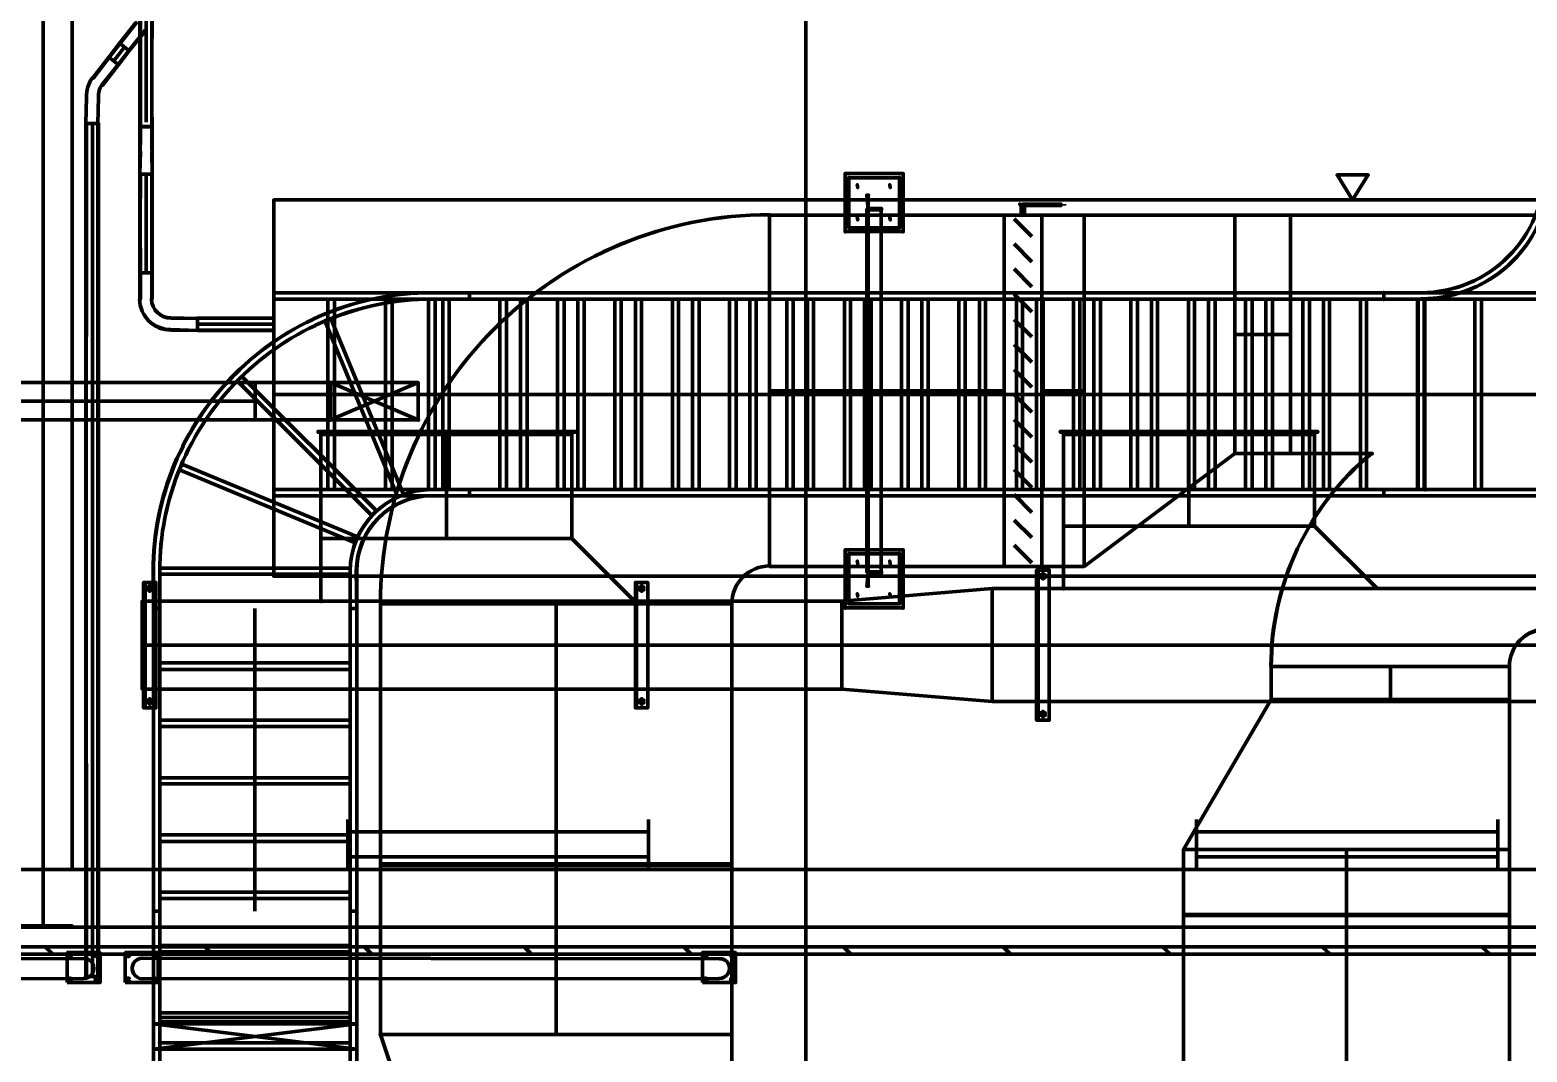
# Model space of a CAD drawing. Extents: x 0 to 1153, y 0 to 816.
# Drawn here: x 232.58 to 271.18, y 574.26 to 600.62 of the extents above; entities that cross this region are included whole.
import ezdxf

# ---------------------------------------------------------------- set-up
doc = ezdxf.new("R2010")
doc.units = 0
doc.header["$MEASUREMENT"] = 0
for name, color, linetype in [('Arch', 7, 'Continuous'), ('Electrical', 7, 'Continuous'), ('Hatch', 7, 'Continuous'), ('HVAC', 7, 'Continuous')]:
    doc.layers.add(name, color=color, linetype=linetype)

msp = doc.modelspace()

# ---------------------------------------------------------------- linework, layer by layer
at = {"layer": 'Arch', "color": 11, "linetype": 'Continuous', "lineweight": 211}
for p, q in [((252.582, 361.77), (252.582, 717.391)), ((257.958, 595.746), (258.413, 595.291)), ((257.958, 595.101), (258.413, 594.635)), ((257.958, 594.455), (258.413, 593.99)), ((257.958, 593.799), (258.413, 593.344)), ((257.958, 593.153), (258.413, 592.698)), ((257.958, 592.508), (258.413, 592.053)), ((257.958, 591.862), (258.413, 591.407)), ((257.958, 591.217), (258.413, 590.762)), ((257.958, 590.571), (258.413, 590.116)), ((257.958, 589.926), (258.413, 589.47)), ((257.958, 589.28), (258.413, 588.814)), ((257.958, 588.634), (258.413, 588.169)), ((257.958, 587.978), (258.413, 587.523)), ((257.958, 587.333), (258.413, 586.878)), ((233.172, 576.781), (232.971, 576.972)), ((237.289, 576.781), (237.088, 576.972)), ((241.395, 576.781), (241.205, 576.972)), ((245.512, 576.781), (245.322, 576.972)), ((249.629, 576.781), (249.439, 576.972)), ((253.746, 576.781), (253.556, 576.972)), ((257.863, 576.781), (257.672, 576.972)), ((261.98, 576.781), (261.779, 576.972)), ((266.097, 576.781), (265.896, 576.972)), ((270.214, 576.781), (270.013, 576.972))]:
    msp.add_line(p, q, dxfattribs=at)
for points in [[(113.961, 576.972), (487.701, 576.972), (487.701, 638.81), (487.892, 638.81), (683.154, 638.81), (683.154, 638.609), (683.154, 383.254), (870.49, 383.254), (870.49, 383.053), (683.154, 383.053), (682.964, 383.064), (487.892, 383.064), (487.701, 383.064), (487.701, 454.3), (113.961, 454.3)], [(232.177, 578.961), (461.116, 578.961), (462.608, 578.961), (494.834, 578.961), (462.608, 578.961), (462.608, 632.09), (462.608, 633.571), (231.436, 633.571), (462.608, 633.571), (462.608, 632.09), (462.608, 578.961), (462.608, 633.095), (462.608, 578.961), (461.116, 578.961), (461.116, 632.09), (232.918, 632.09), (461.116, 632.09), (461.116, 578.961), (461.116, 631.603), (461.116, 578.961), (233.669, 578.961), (233.669, 579.744), (233.669, 578.961), (232.177, 578.961)], [(232.918, 579.744), (232.918, 632.09), (232.918, 579.744)], [(232.918, 577.511), (232.918, 579.744), (232.918, 577.511)], [(232.177, 577.48), (233.669, 577.48), (233.669, 577.511), (193.601, 577.511), (232.918, 577.511), (233.669, 577.511), (233.669, 577.48), (494.834, 577.48)], [(494.834, 577.48), (232.177, 577.48)], [(113.961, 576.781), (487.701, 576.781), (487.701, 454.501), (113.961, 454.501)], [(235.251, 576.284), (235.228, 576.335), (235.216, 576.389), (235.216, 576.443), (235.228, 576.497), (235.238, 576.523)]]:
    msp.add_lwpolyline(points, dxfattribs=at)
for points in [[(233.669, 631.603), (461.116, 631.603), (233.669, 631.603), (233.669, 579.744)], [(233.542, 576.051), (233.542, 576.823), (234.389, 576.823), (234.389, 576.051)], [(235.035, 576.051), (235.035, 576.823), (235.881, 576.823), (235.881, 576.051)], [(249.915, 576.051), (249.915, 576.823), (250.772, 576.823), (250.772, 576.051)]]:
    msp.add_lwpolyline(points, close=True, dxfattribs=at)
for points in [[(234.194, 576.284, 0.27372), (234.194, 576.548, 0.27356), (233.976, 576.665), (219.099, 576.676, 0.273493), (218.868, 576.548, 0.273603), (218.868, 576.284, 0.273596), (219.086, 576.146), (233.963, 576.156, 0.273663)], [(250.578, 576.284, 0.27372), (250.578, 576.549, 0.27353), (250.359, 576.665), (235.482, 576.675, 0.273522), (235.251, 576.548), (235.228, 576.497), (235.216, 576.443), (235.216, 576.389), (235.228, 576.335), (235.25, 576.284, 0.273624), (235.469, 576.146), (250.346, 576.157, 0.273633)]]:
    msp.add_lwpolyline(points, format="xyb", close=True, dxfattribs=at)
for centre in [(233.611, 576.755), (234.299, 576.755), (235.114, 576.755), (235.802, 576.755), (249.994, 576.755), (250.682, 576.755), (233.611, 576.13), (234.299, 576.13), (235.114, 576.13), (235.802, 576.13), (249.994, 576.13), (250.682, 576.13)]:
    msp.add_circle(centre, 0.037, dxfattribs=at)
at = {"layer": 'Electrical', "color": 5, "linetype": 'Continuous', "lineweight": 211}
for p, q in [((267.483, 591.217), (243.914, 591.217)), ((238.379, 585.692), (238.379, 577.892))]:
    msp.add_line(p, q, dxfattribs=at)
for points in [[(266.679, 596.233), (266.277, 596.879), (267.081, 596.879)], [(294.492, 596.233), (238.866, 596.233), (238.866, 586.528), (294.492, 586.528)], [(240.263, 588.761), (240.263, 593.672), (240.432, 593.672), (240.263, 593.672), (240.263, 588.761), (240.432, 588.761)], [(241.744, 588.761), (241.744, 593.672), (241.914, 593.672), (241.744, 593.672), (241.744, 588.761), (241.914, 588.761)], [(243.025, 588.761), (243.025, 593.672), (242.856, 593.672), (242.856, 588.761), (242.856, 593.672), (243.025, 593.672), (243.025, 588.761), (242.856, 588.761)], [(243.914, 593.841), (242.94, 593.841), (243.914, 593.841), (243.914, 593.672)], [(243.226, 588.761), (243.226, 593.672), (243.385, 593.672), (243.226, 593.672), (243.226, 588.761), (243.385, 588.761)], [(267.483, 593.672), (243.914, 593.672), (243.914, 593.841), (243.914, 593.672), (267.483, 593.672), (267.483, 593.841), (267.483, 593.841), (267.483, 593.672)], [(244.697, 588.761), (244.697, 593.672), (244.867, 593.672), (244.697, 593.672), (244.697, 588.761), (244.867, 588.761)], [(245.396, 593.672), (245.396, 588.761), (245.226, 588.761), (245.396, 588.761), (245.396, 593.672), (245.226, 593.672)], [(246.179, 588.761), (246.179, 593.672), (246.348, 593.672), (246.179, 593.672), (246.179, 588.761), (246.348, 588.761)], [(246.867, 593.672), (246.867, 588.761), (246.708, 588.761), (246.867, 588.761), (246.867, 593.672), (246.708, 593.672)], [(247.661, 588.761), (247.661, 593.672), (247.819, 593.672), (247.661, 593.672), (247.661, 588.761), (247.819, 588.761)], [(248.349, 593.672), (248.349, 588.761), (248.19, 588.761), (248.349, 588.761), (248.349, 593.672), (248.19, 593.672)], [(249.142, 588.761), (249.142, 593.672), (249.301, 593.672), (249.142, 593.672), (249.142, 588.761), (249.301, 588.761)], [(249.83, 593.672), (249.83, 588.761), (249.661, 588.761), (249.83, 588.761), (249.83, 593.672), (249.661, 593.672)], [(250.613, 588.761), (250.613, 593.672), (250.783, 593.672), (250.613, 593.672), (250.613, 588.761), (250.783, 588.761)], [(251.301, 593.672), (251.301, 588.761), (251.142, 588.761), (251.301, 588.761), (251.301, 593.672), (251.142, 593.672)], [(252.095, 588.761), (252.095, 593.672), (252.254, 593.672), (252.095, 593.672), (252.095, 588.761), (252.254, 588.761)], [(252.783, 593.672), (252.783, 588.761), (252.624, 588.761), (252.783, 588.761), (252.783, 593.672), (252.624, 593.672)], [(253.577, 588.761), (253.577, 593.672), (253.735, 593.672), (253.577, 593.672), (253.577, 588.761), (253.735, 588.761)], [(254.265, 593.672), (254.265, 588.761), (254.095, 588.761), (254.265, 588.761), (254.265, 593.672), (254.095, 593.672)], [(255.048, 588.761), (255.048, 593.672), (255.217, 593.672), (255.048, 593.672), (255.048, 588.761), (255.217, 588.761)], [(255.736, 593.672), (255.736, 588.761), (255.577, 588.761), (255.736, 588.761), (255.736, 593.672), (255.577, 593.672)], [(256.529, 588.761), (256.529, 593.672), (256.688, 593.672), (256.529, 593.672), (256.529, 588.761), (256.688, 588.761)], [(257.217, 593.672), (257.217, 588.761), (257.059, 588.761), (257.217, 588.761), (257.217, 593.672), (257.059, 593.672)], [(258.011, 588.761), (258.011, 593.672), (258.17, 593.672), (258.011, 593.672), (258.011, 588.761), (258.17, 588.761)], [(258.699, 593.672), (258.699, 588.761), (258.53, 588.761), (258.699, 588.761), (258.699, 593.672), (258.53, 593.672)], [(259.482, 588.761), (259.482, 593.672), (259.651, 593.672), (259.482, 593.672), (259.482, 588.761), (259.651, 588.761)], [(260.181, 593.672), (260.181, 588.761), (260.011, 588.761), (260.181, 588.761), (260.181, 593.672), (260.011, 593.672)], [(260.964, 588.761), (260.964, 593.672), (261.133, 593.672), (260.964, 593.672), (260.964, 588.761), (261.133, 588.761)], [(261.652, 593.672), (261.652, 588.761), (261.493, 588.761), (261.652, 588.761), (261.652, 593.672), (261.493, 593.672)], [(262.445, 588.761), (262.445, 593.672), (262.604, 593.672), (262.445, 593.672), (262.445, 588.761), (262.604, 588.761)], [(263.133, 593.672), (263.133, 588.761), (262.964, 588.761), (263.133, 588.761), (263.133, 593.672), (262.964, 593.672)], [(263.917, 588.761), (263.917, 593.672), (264.086, 593.672), (263.917, 593.672), (263.917, 588.761), (264.086, 588.761)], [(264.615, 593.672), (264.615, 588.761), (264.446, 588.761), (264.615, 588.761), (264.615, 593.672), (264.446, 593.672)], [(265.398, 588.761), (265.398, 593.672), (265.568, 593.672), (265.398, 593.672), (265.398, 588.761), (265.568, 588.761)], [(266.086, 593.672), (266.086, 588.761), (265.927, 588.761), (266.086, 588.761), (266.086, 593.672), (265.927, 593.672)], [(266.88, 588.761), (266.88, 593.672), (267.039, 593.672), (266.88, 593.672), (266.88, 588.761), (267.039, 588.761)], [(269.833, 588.761), (269.833, 593.672), (270.002, 593.672), (269.833, 593.672), (269.833, 588.761), (270.002, 588.761)], [(242.21, 588.634), (240.337, 593.175), (240.178, 593.111), (242.062, 588.571), (240.178, 593.111), (240.337, 593.175), (242.21, 588.634), (242.062, 588.571)], [(241.512, 588.211), (238.04, 591.682), (237.924, 591.566), (241.395, 588.095), (237.924, 591.566), (238.04, 591.682), (241.512, 588.211), (241.395, 588.095)], [(241.025, 587.544), (236.495, 589.418), (236.432, 589.269), (240.961, 587.386), (236.432, 589.269), (236.495, 589.418), (241.025, 587.544), (240.961, 587.386)], [(243.914, 588.761), (242.94, 588.761), (243.914, 588.761), (243.914, 588.603)], [(267.483, 588.603), (243.914, 588.603), (243.914, 588.761), (243.914, 588.603), (267.483, 588.603), (267.483, 588.761), (267.483, 588.761), (267.483, 588.603)], [(280.998, 588.603), (267.483, 588.603), (267.483, 588.761), (280.998, 588.761), (280.998, 588.603), (280.998, 588.761), (267.483, 588.761), (267.483, 588.603)], [(240.834, 586.74), (235.924, 586.74), (235.924, 586.581), (240.834, 586.581), (235.924, 586.581), (235.924, 586.74), (240.834, 586.74), (240.834, 586.581)], [(235.924, 585.692), (235.765, 585.692), (235.765, 577.892), (235.765, 585.692), (235.924, 585.692), (235.924, 577.892), (235.765, 577.892), (235.924, 577.892), (235.924, 585.692), (235.765, 585.692)], [(240.834, 585.692), (241.004, 585.692), (241.004, 577.892), (241.004, 585.692), (240.834, 585.692), (240.834, 577.892), (241.004, 577.892), (240.834, 577.892), (240.834, 585.692), (241.004, 585.692)], [(235.924, 584.295), (240.834, 584.295), (240.834, 584.126), (240.834, 584.295), (235.924, 584.295), (235.924, 584.126)], [(235.924, 582.814), (240.834, 582.814), (240.834, 582.655), (240.834, 582.814), (235.924, 582.814), (235.924, 582.655)], [(235.924, 581.332), (240.834, 581.332), (240.834, 581.173), (240.834, 581.332), (235.924, 581.332), (235.924, 581.173)], [(235.924, 579.861), (240.834, 579.861), (240.834, 579.691), (240.834, 579.861), (235.924, 579.861), (235.924, 579.691)], [(235.924, 578.379), (240.834, 578.379), (240.834, 578.22), (240.834, 578.379), (235.924, 578.379), (235.924, 578.22)], [(240.834, 577.003), (240.834, 576.845), (235.924, 576.845), (235.924, 577.003), (240.834, 577.003), (235.924, 577.003), (235.924, 576.845), (240.834, 576.845)]]:
    msp.add_lwpolyline(points, close=True, dxfattribs=at)
for points in [[(278.998, 593.841), (269.483, 593.847), (269.433, 593.831), (269.383, 593.816), (269.333, 593.801), (269.282, 593.788), (269.231, 593.775), (269.18, 593.763), (269.129, 593.752), (269.077, 593.742), (269.026, 593.733), (268.974, 593.724), (268.922, 593.716), (268.87, 593.709), (268.818, 593.703), (268.766, 593.698), (268.714, 593.693), (268.661, 593.689), (268.609, 593.686), (268.557, 593.684), (268.542, 593.672), (268.372, 593.672), (268.372, 588.761), (268.542, 588.761), (268.542, 593.672), (268.372, 593.672), (268.351, 588.761), (268.351, 593.672), (268.372, 588.761), (268.542, 588.761), (268.52, 593.672), (268.52, 588.761), (268.351, 588.761), (268.52, 588.761), (268.52, 593.672), (268.351, 593.672), (268.504, 593.683), (267.483, 593.672), (267.483, 593.841), (268.452, 593.841, 0.414216), (271.621, 597.011, -0.414216), (268.457, 593.841), (267.483, 593.841), (267.483, 593.672), (280.998, 593.672)], [(280.035, 593.672), (268.452, 593.683, 0.414218), (271.78, 597.011, -0.324619), (269.494, 593.841), (278.998, 593.847, -0.324619)]]:
    msp.add_lwpolyline(points, format="xyb", dxfattribs=at)
for points in [[(235.765, 586.655), (235.765, 585.692), (235.754, 586.661, -0.414214), (242.935, 593.841, 0.414214)], [(235.924, 586.655), (235.924, 585.692), (235.924, 586.661, -0.414214), (242.935, 593.672, 0.414214)], [(240.834, 586.655), (240.834, 585.692), (240.834, 586.661, -0.414211), (242.935, 588.761, 0.414211)], [(241.004, 586.655), (241.004, 585.692), (240.993, 586.661, -0.414212), (242.935, 588.603, 0.414212)]]:
    msp.add_lwpolyline(points, format="xyb", close=True, dxfattribs=at)
for points in [[(337.333, 593.841), (238.866, 593.841), (337.333, 593.841)], [(337.333, 593.672), (238.866, 593.672), (238.866, 593.841), (238.866, 593.672), (337.333, 593.672)], [(240.432, 588.761), (240.432, 593.672), (240.432, 588.761)], [(241.914, 588.761), (241.914, 593.672), (241.914, 588.761)], [(242.94, 593.672), (243.914, 593.672), (242.94, 593.672)], [(243.385, 588.761), (243.385, 593.672), (243.385, 588.761)], [(267.483, 593.841), (243.914, 593.841), (267.483, 593.841)], [(244.867, 588.761), (244.867, 593.672), (244.867, 588.761)], [(245.226, 593.672), (245.226, 588.761), (245.226, 593.672)], [(246.348, 588.761), (246.348, 593.672), (246.348, 588.761)], [(246.708, 593.672), (246.708, 588.761), (246.708, 593.672)], [(247.819, 588.761), (247.819, 593.672), (247.819, 588.761)], [(248.19, 593.672), (248.19, 588.761), (248.19, 593.672)], [(249.301, 588.761), (249.301, 593.672), (249.301, 588.761)], [(249.661, 593.672), (249.661, 588.761), (249.661, 593.672)], [(250.783, 588.761), (250.783, 593.672), (250.783, 588.761)], [(251.142, 593.672), (251.142, 588.761), (251.142, 593.672)], [(252.254, 588.761), (252.254, 593.672), (252.254, 588.761)], [(252.624, 593.672), (252.624, 588.761), (252.624, 593.672)], [(253.735, 588.761), (253.735, 593.672), (253.735, 588.761)], [(254.095, 593.672), (254.095, 588.761), (254.095, 593.672)], [(255.217, 588.761), (255.217, 593.672), (255.217, 588.761)], [(255.577, 593.672), (255.577, 588.761), (255.577, 593.672)], [(256.688, 588.761), (256.688, 593.672), (256.688, 588.761)], [(257.059, 593.672), (257.059, 588.761), (257.059, 593.672)], [(258.17, 588.761), (258.17, 593.672), (258.17, 588.761)], [(258.53, 593.672), (258.53, 588.761), (258.53, 593.672)], [(259.651, 588.761), (259.651, 593.672), (259.651, 588.761)], [(260.011, 593.672), (260.011, 588.761), (260.011, 593.672)], [(261.133, 588.761), (261.133, 593.672), (261.133, 588.761)], [(261.493, 593.672), (261.493, 588.761), (261.493, 593.672)], [(262.604, 588.761), (262.604, 593.672), (262.604, 588.761)], [(262.964, 593.672), (262.964, 588.761), (262.964, 593.672)], [(264.086, 588.761), (264.086, 593.672), (264.086, 588.761)], [(264.446, 593.672), (264.446, 588.761), (264.446, 593.672)], [(265.568, 588.761), (265.568, 593.672), (265.568, 588.761)], [(265.927, 593.672), (265.927, 588.761), (265.927, 593.672)], [(267.039, 588.761), (267.039, 593.672), (267.039, 588.761)], [(268.372, 593.672), (268.372, 593.672), (268.372, 593.672)], [(269.494, 593.841), (269.494, 593.841), (269.494, 593.841)], [(270.002, 588.761), (270.002, 593.672), (270.002, 588.761)], [(238.866, 591.217), (337.333, 591.217), (280.998, 591.217)], [(337.333, 588.761), (238.866, 588.761), (238.866, 588.603), (238.866, 588.761), (337.333, 588.761)], [(267.483, 588.761), (243.914, 588.761), (267.483, 588.761)], [(268.542, 588.761), (268.542, 588.761), (268.542, 588.761)], [(337.333, 588.603), (238.866, 588.603), (337.333, 588.603)], [(242.94, 588.603), (243.914, 588.603), (242.94, 588.603)], [(241.004, 585.692), (241.004, 585.692), (241.004, 585.692)], [(235.924, 584.126), (240.834, 584.126), (235.924, 584.126)], [(235.924, 582.655), (240.834, 582.655), (235.924, 582.655)], [(235.924, 581.173), (240.834, 581.173), (235.924, 581.173)], [(235.924, 579.691), (240.834, 579.691), (235.924, 579.691)], [(235.924, 578.22), (240.834, 578.22), (235.924, 578.22)], [(241.004, 574.982), (241.004, 574.336), (240.834, 574.336), (240.834, 574.495), (235.924, 574.495), (235.924, 574.336), (240.834, 574.336), (240.834, 574.495), (235.924, 574.495), (235.924, 574.336), (235.924, 574.982), (235.765, 574.982), (235.765, 574.336), (235.924, 574.336), (240.834, 574.336), (240.834, 574.982), (241.004, 574.982), (241.004, 574.336), (240.834, 574.336), (240.834, 574.495), (235.924, 574.495), (235.924, 574.336), (240.834, 574.336), (240.834, 574.495), (235.924, 574.495), (235.924, 574.336), (240.834, 574.336), (240.834, 574.982), (241.004, 574.982), (241.004, 574.336), (235.765, 574.336), (235.765, 574.982), (235.765, 574.336), (241.004, 574.982), (241.004, 576.919), (241.004, 577.892), (241.004, 574.336), (241.004, 572.4)], [(240.834, 572.4), (240.834, 574.982), (241.004, 574.982), (235.765, 574.982), (235.765, 577.892), (235.765, 576.919), (235.765, 574.336), (235.765, 571.426)], [(235.765, 572.4), (235.765, 574.982), (235.924, 574.982), (235.924, 576.919), (235.924, 577.892), (235.924, 574.336), (235.924, 572.4)], [(235.765, 577.892), (235.924, 577.892), (235.765, 577.892)], [(241.004, 571.426), (241.004, 574.982), (240.834, 574.982), (240.834, 577.892), (240.834, 576.919), (240.834, 574.336), (240.834, 571.426)], [(240.834, 577.892), (241.004, 577.892), (240.834, 577.892)], [(240.834, 575.035), (240.834, 575.151), (235.924, 575.151), (235.924, 575.268), (240.834, 575.268), (240.834, 575.035), (235.924, 575.035), (235.924, 575.268)], [(235.924, 575.035), (235.924, 575.151), (240.834, 575.151), (240.834, 575.268)], [(235.924, 571.426), (235.924, 574.982), (235.765, 574.982), (241.004, 574.336)], [(235.765, 574.336), (235.924, 574.336), (235.924, 574.982), (235.765, 574.982)], [(235.924, 574.982), (235.924, 574.982), (235.924, 574.982)], [(235.924, 574.495), (235.924, 574.495), (235.924, 574.495)], [(240.834, 574.336), (240.834, 574.336), (240.834, 574.336)]]:
    msp.add_lwpolyline(points, dxfattribs=at)
for p in [(267.483, 593.841), (267.483, 593.672), (268.372, 593.672), (268.542, 593.672), (269.494, 593.841), (267.483, 588.761), (268.542, 588.761), (267.483, 588.603), (235.924, 585.692), (241.004, 585.692), (235.765, 574.982), (235.924, 574.982), (240.834, 574.982), (241.004, 574.982), (235.765, 574.336), (235.924, 574.495), (235.924, 574.495), (235.924, 574.336), (235.924, 574.336), (235.924, 574.336), (240.834, 574.495), (240.834, 574.336), (240.834, 574.336), (241.004, 574.336)]:
    msp.add_point(p, dxfattribs=at)
at = {"layer": 'Hatch', "color": 5, "linetype": 'Continuous', "lineweight": 211}
for p, q in [((235.574, 602.784), (235.574, 598.234)), ((235.013, 600.17), (234.738, 599.821)), ((235.723, 598.35), (235.733, 598.35)), ((234.188, 576.21), (234.188, 598.202)), ((235.574, 594.349), (235.574, 596.9)), ((236.897, 593.027), (238.866, 593.027)), ((238.866, 591.217), (351.398, 591.217)), ((240.771, 578.961), (240.771, 580.252)), ((248.528, 578.961), (248.528, 580.252)), ((262.657, 578.961), (262.657, 580.252)), ((270.425, 578.961), (270.425, 580.252)), ((240.771, 579.935), (248.528, 579.935)), ((262.657, 579.935), (270.425, 579.935)), ((240.771, 579.289), (248.528, 579.289)), ((262.657, 579.289), (270.425, 579.289))]:
    msp.add_line(p, q, dxfattribs=at)
for points in [[(235.426, 602.678), (235.426, 598.128), (235.426, 597.715), (235.416, 597.482), (235.416, 597.937), (235.426, 598.35), (235.416, 602.901), (235.426, 598.35), (235.426, 598.128), (235.723, 598.128), (235.733, 598.35), (235.733, 598.117), (235.416, 598.117), (235.416, 598.35), (235.416, 598.35), (235.426, 598.128), (235.723, 598.128), (235.723, 598.35), (235.733, 598.35), (235.723, 598.128), (235.733, 596.9), (235.723, 598.35), (235.723, 597.937), (235.733, 597.482), (235.733, 597.704), (235.733, 598.117), (235.426, 598.128), (235.426, 598.35), (235.416, 596.9), (235.416, 598.117), (235.416, 602.668)], [(235.733, 602.901), (235.723, 598.35), (235.723, 602.901)], [(235.733, 602.668), (235.723, 598.128), (235.723, 602.678)], [(234.347, 598.202), (234.019, 598.202), (234.347, 598.202)], [(235.426, 597.482), (235.416, 596.9), (235.416, 597.482)], [(235.723, 597.482), (235.733, 596.9), (235.733, 597.482)], [(235.416, 596.9), (235.733, 596.9), (235.416, 596.9)], [(238.866, 593.841), (351.398, 593.841), (238.866, 593.841)], [(240.432, 588.761), (240.432, 593.672), (240.432, 588.761)], [(241.914, 588.761), (241.914, 593.672), (241.914, 588.761)], [(243.385, 588.761), (243.385, 593.672), (243.385, 588.761)], [(244.867, 588.761), (244.867, 593.672), (244.867, 588.761)], [(246.348, 588.761), (246.348, 593.672), (246.348, 588.761)], [(247.819, 588.761), (247.819, 593.672), (247.819, 588.761)], [(249.301, 588.761), (249.301, 593.672), (249.301, 588.761)], [(250.783, 588.761), (250.783, 593.672), (250.783, 588.761)], [(252.254, 588.761), (252.254, 593.672), (252.254, 588.761)], [(253.735, 588.761), (253.735, 593.672), (253.735, 588.761)], [(255.217, 588.761), (255.217, 593.672), (255.217, 588.761)], [(256.688, 588.761), (256.688, 593.672), (256.688, 588.761)], [(258.17, 588.761), (258.17, 593.672), (258.17, 588.761)], [(259.651, 588.761), (259.651, 593.672), (259.651, 588.761)], [(261.133, 588.761), (261.133, 593.672), (261.133, 588.761)], [(262.604, 588.761), (262.604, 593.672), (262.604, 588.761)], [(264.086, 588.761), (264.086, 593.672), (264.086, 588.761)], [(265.568, 588.761), (265.568, 593.672), (265.568, 588.761)], [(267.039, 588.761), (267.039, 593.672), (267.039, 588.761)], [(268.52, 588.761), (268.52, 593.672), (268.52, 588.761)], [(270.002, 588.761), (270.002, 593.672), (270.002, 588.761)], [(238.866, 588.603), (351.398, 588.603), (238.866, 588.603)]]:
    msp.add_lwpolyline(points, dxfattribs=at)
for points in [[(234.886, 600.276), (235.31, 600.805), (234.908, 600.266), (235.32, 600.795), (234.908, 600.266), (234.908, 600.266), (235.141, 600.075), (234.865, 599.715), (235.13, 600.086), (234.855, 599.726), (235.141, 600.075), (234.908, 600.266), (234.622, 599.906), (234.886, 600.276), (234.611, 599.916), (234.855, 599.726), (234.865, 599.715), (234.611, 599.916), (234.886, 600.276), (235.141, 600.075), (234.886, 600.276)], [(235.13, 600.086), (235.553, 600.615), (235.141, 600.075), (235.564, 600.604), (235.13, 600.086)], [(234.622, 599.906), (234.209, 599.366), (234.611, 599.916), (234.188, 599.377), (234.622, 599.906)], [(234.865, 599.715), (234.453, 599.186), (234.855, 599.726), (234.431, 599.197), (234.855, 599.726), (234.855, 599.726), (234.611, 599.916)], [(234.019, 576.21), (234.019, 598.202), (234.04, 576.21), (234.019, 598.202), (234.347, 598.202), (234.04, 598.202), (234.019, 576.21), (234.347, 576.21)], [(234.326, 576.21), (234.326, 598.202), (234.347, 576.21), (234.347, 598.202)], [(235.426, 594.349), (235.426, 593.672), (235.416, 594.349), (235.416, 593.672), (235.416, 594.349), (235.723, 594.349), (235.723, 596.9), (235.733, 594.349), (235.733, 596.9), (235.733, 594.349), (235.416, 594.349), (235.416, 596.9), (235.426, 594.349), (235.416, 596.9), (235.733, 596.9), (235.426, 596.9), (235.416, 594.349), (235.733, 594.349)], [(235.733, 593.672), (235.733, 594.349), (235.723, 593.672), (235.723, 594.349)], [(238.866, 593.672), (351.398, 593.672), (351.398, 593.841), (351.398, 593.672), (238.866, 593.672), (238.866, 593.841)], [(240.263, 588.761), (240.263, 593.672), (240.432, 593.672), (240.263, 593.672), (240.263, 588.761), (240.432, 588.761)], [(241.744, 588.761), (241.744, 593.672), (241.914, 593.672), (241.744, 593.672), (241.744, 588.761), (241.914, 588.761)], [(243.226, 588.761), (243.226, 593.672), (243.385, 593.672), (243.226, 593.672), (243.226, 588.761), (243.385, 588.761)], [(244.697, 588.761), (244.697, 593.672), (244.867, 593.672), (244.697, 593.672), (244.697, 588.761), (244.867, 588.761)], [(246.179, 588.761), (246.179, 593.672), (246.348, 593.672), (246.179, 593.672), (246.179, 588.761), (246.348, 588.761)], [(247.661, 588.761), (247.661, 593.672), (247.819, 593.672), (247.661, 593.672), (247.661, 588.761), (247.819, 588.761)], [(249.142, 588.761), (249.142, 593.672), (249.301, 593.672), (249.142, 593.672), (249.142, 588.761), (249.301, 588.761)], [(250.613, 588.761), (250.613, 593.672), (250.783, 593.672), (250.613, 593.672), (250.613, 588.761), (250.783, 588.761)], [(252.095, 588.761), (252.095, 593.672), (252.254, 593.672), (252.095, 593.672), (252.095, 588.761), (252.254, 588.761)], [(253.577, 588.761), (253.577, 593.672), (253.735, 593.672), (253.577, 593.672), (253.577, 588.761), (253.735, 588.761)], [(255.048, 588.761), (255.048, 593.672), (255.217, 593.672), (255.048, 593.672), (255.048, 588.761), (255.217, 588.761)], [(256.529, 588.761), (256.529, 593.672), (256.688, 593.672), (256.529, 593.672), (256.529, 588.761), (256.688, 588.761)], [(258.011, 588.761), (258.011, 593.672), (258.17, 593.672), (258.011, 593.672), (258.011, 588.761), (258.17, 588.761)], [(259.482, 588.761), (259.482, 593.672), (259.651, 593.672), (259.482, 593.672), (259.482, 588.761), (259.651, 588.761)], [(260.964, 588.761), (260.964, 593.672), (261.133, 593.672), (260.964, 593.672), (260.964, 588.761), (261.133, 588.761)], [(262.445, 588.761), (262.445, 593.672), (262.604, 593.672), (262.445, 593.672), (262.445, 588.761), (262.604, 588.761)], [(263.917, 588.761), (263.917, 593.672), (264.086, 593.672), (263.917, 593.672), (263.917, 588.761), (264.086, 588.761)], [(265.398, 588.761), (265.398, 593.672), (265.568, 593.672), (265.398, 593.672), (265.398, 588.761), (265.568, 588.761)], [(266.88, 588.761), (266.88, 593.672), (267.039, 593.672), (266.88, 593.672), (266.88, 588.761), (267.039, 588.761)], [(268.351, 588.761), (268.351, 593.672), (268.52, 593.672), (268.351, 593.672), (268.351, 588.761), (268.52, 588.761)], [(269.833, 588.761), (269.833, 593.672), (270.002, 593.672), (269.833, 593.672), (269.833, 588.761), (270.002, 588.761)], [(236.897, 593.185), (236.897, 592.878), (238.866, 592.878), (236.897, 592.868), (238.866, 592.868), (236.897, 592.868), (236.897, 593.185), (238.866, 593.185), (236.897, 593.175), (238.866, 593.185), (238.866, 592.868), (238.866, 593.175), (236.897, 593.185), (236.897, 592.868)], [(238.866, 588.761), (351.398, 588.761), (351.398, 588.603), (351.398, 588.761), (238.866, 588.761), (238.866, 588.603)]]:
    msp.add_lwpolyline(points, close=True, dxfattribs=at)
for points in [[(234.04, 598.879), (234.019, 598.202), (234.04, 598.884, -0.167418), (234.19, 599.383, 0.167443), (234.04, 598.879), (234.019, 598.202), (234.04, 598.884, -0.167418), (234.19, 599.383, 0.167443)], [(234.347, 598.879), (234.326, 598.202), (234.346, 598.884, -0.167471), (234.432, 599.194, 0.167422), (234.347, 598.879), (234.326, 598.202), (234.346, 598.884, -0.167471), (234.432, 599.194, 0.167422)], [(236.22, 592.878), (236.897, 592.868), (236.215, 592.889, -0.414212), (235.405, 593.677, 0.414202), (236.22, 592.878), (236.897, 592.868), (236.215, 592.889, -0.414212), (235.405, 593.677, 0.414202)], [(236.22, 593.185), (236.897, 593.175), (236.215, 593.196, -0.414206), (235.712, 593.677, 0.414189), (236.22, 593.185), (236.897, 593.175), (236.215, 593.196, -0.414206), (235.712, 593.677, 0.414189)]]:
    msp.add_lwpolyline(points, format="xyb", close=True, dxfattribs=at)
at = {"layer": 'HVAC', "color": 6, "linetype": 'Continuous', "lineweight": 211}
for p, q in [((259.249, 596.085), (259.249, 596.127)), ((258.223, 595.842), (258.138, 595.842)), ((265.081, 592.762), (263.641, 592.762)), ((240.326, 590.561), (240.326, 591.524)), ((213.265, 591.047), (238.39, 591.047)), ((251.65, 591.312), (257.694, 591.312)), ((258.667, 591.312), (259.757, 591.312)), ((243.321, 590.18), (243.321, 587.502)), ((262.456, 590.18), (262.456, 587.82)), ((267.652, 584.2), (267.652, 583.353)), ((241.617, 579.109), (241.617, 579.067)), ((270.722, 577.776), (270.722, 577.808))]:
    msp.add_line(p, q, dxfattribs=at)
for points in [[(255.09, 595.418), (253.598, 595.418), (253.598, 596.911), (255.09, 596.911), (255.09, 595.418), (255.09, 596.911), (253.598, 596.911), (253.598, 595.418)], [(253.693, 596.805), (254.995, 596.805), (254.995, 595.514), (253.693, 595.514), (253.693, 596.805), (253.693, 595.514), (254.995, 595.514), (254.995, 596.805)], [(254.529, 596.011), (254.529, 595.979), (254.529, 596.011), (254.159, 595.979), (254.529, 595.979), (254.529, 596.011), (254.191, 596.011), (254.191, 596.35), (254.159, 596.35), (254.191, 595.979), (254.191, 586.645), (254.159, 595.979), (254.529, 595.979), (254.529, 586.645), (254.159, 586.645), (254.159, 595.979), (254.159, 586.645), (254.529, 586.645), (254.529, 595.979), (254.159, 595.979)], [(254.159, 596.35), (254.191, 596.35), (254.159, 596.35), (254.191, 596.011)], [(254.191, 596.011), (254.191, 596.011), (254.159, 595.979)], [(258.138, 596.085), (258.18, 596.127), (259.165, 596.127), (258.18, 596.085), (259.165, 596.085), (258.138, 596.085), (258.138, 595.842), (258.223, 595.842), (258.223, 596.085), (258.096, 596.127)], [(258.667, 595.842), (258.667, 586.782), (259.757, 586.782), (258.667, 586.782), (258.667, 595.842), (258.667, 586.782), (258.667, 595.842), (257.694, 595.842), (257.694, 586.782), (257.694, 595.842), (251.65, 595.842), (251.65, 586.782), (251.65, 595.842), (251.65, 586.782), (251.65, 595.842), (251.65, 586.782), (251.65, 595.842), (251.65, 586.782), (251.65, 595.842), (257.694, 595.842), (258.667, 595.842), (259.757, 595.842), (259.757, 586.782), (259.757, 595.842)], [(257.694, 586.782), (251.65, 586.782), (257.694, 586.782), (257.694, 595.842)], [(259.757, 595.842), (259.757, 586.782), (263.641, 589.693), (263.641, 595.842), (263.641, 589.693), (259.757, 586.782), (259.757, 595.842), (263.641, 595.842)], [(265.081, 595.842), (263.641, 595.842), (265.081, 595.842), (265.081, 589.693)], [(246.549, 590.18), (240.083, 590.18), (246.549, 590.18), (240.083, 590.18), (246.549, 590.18), (246.549, 590.264), (246.549, 590.18), (246.549, 590.264), (240.083, 590.264), (240.083, 590.18), (240.083, 590.264), (240.083, 590.18), (240.083, 590.243), (240.009, 590.243), (240.083, 590.264), (240.083, 590.243), (240.083, 590.264), (240.009, 590.264), (240.009, 590.243), (240.009, 590.264), (240.083, 590.243), (240.083, 590.18), (240.083, 590.264), (246.549, 590.243), (246.634, 590.243), (246.549, 590.264), (246.549, 590.243), (246.549, 590.264), (246.549, 590.18), (246.549, 590.243), (246.549, 590.18), (246.549, 590.243), (246.549, 590.18), (240.083, 590.18), (246.549, 590.18), (240.083, 590.18), (240.083, 590.243), (246.549, 590.243), (240.083, 590.243), (246.549, 590.243), (240.083, 590.264), (246.549, 590.264), (246.634, 590.264), (246.634, 590.243), (246.634, 590.264), (246.549, 590.264), (240.083, 590.243), (240.083, 590.18), (240.083, 587.502), (240.083, 590.18), (246.549, 590.18), (240.083, 590.18), (246.549, 590.18), (246.549, 587.502), (240.083, 587.502), (246.549, 587.502)], [(240.083, 590.243), (246.549, 590.243), (240.083, 590.243), (246.549, 590.243)], [(265.695, 590.18), (259.228, 590.18), (265.695, 590.18), (259.228, 590.18), (265.695, 590.18), (265.695, 590.264), (265.695, 590.18), (265.695, 590.264), (259.228, 590.264), (259.228, 590.18), (259.228, 590.264), (259.228, 590.18), (259.228, 590.243), (259.143, 590.243), (259.228, 590.264), (259.228, 590.243), (259.228, 590.264), (259.143, 590.264), (259.143, 590.243), (259.143, 590.264), (259.228, 590.243), (259.228, 590.18), (259.228, 590.264), (265.695, 590.243), (265.779, 590.243), (265.695, 590.264), (265.695, 590.243), (265.695, 590.264), (265.695, 590.18), (265.695, 590.243), (265.695, 590.18), (265.695, 590.243), (265.695, 590.18), (259.228, 590.18), (265.695, 590.18), (259.228, 590.18), (259.228, 590.243), (265.695, 590.243), (259.228, 590.243), (265.695, 590.243), (259.228, 590.264), (265.695, 590.264), (265.779, 590.264), (265.779, 590.243), (265.779, 590.264), (265.695, 590.264), (259.228, 590.243), (259.228, 590.18), (259.228, 587.82), (259.228, 590.18), (265.695, 590.18), (259.228, 590.18), (265.695, 590.18), (265.695, 587.82), (259.228, 587.82), (265.695, 587.82)], [(259.228, 590.243), (265.695, 590.243), (259.228, 590.243), (265.695, 590.243)], [(240.083, 587.502), (240.083, 585.883), (248.169, 585.883), (246.549, 587.502), (240.083, 587.502), (240.083, 585.883), (248.169, 585.883), (246.549, 587.502), (240.083, 587.502), (240.083, 587.502), (240.083, 585.883), (248.169, 585.883), (246.549, 587.502), (240.083, 587.502), (240.083, 585.883), (248.169, 585.883), (246.549, 587.502), (240.083, 587.502), (240.083, 587.502), (240.083, 585.883), (248.169, 585.883), (246.549, 587.502), (240.083, 587.502), (246.549, 587.502), (248.169, 585.883), (240.083, 585.883)], [(259.228, 587.82), (259.228, 586.211), (267.314, 586.211), (265.695, 587.82), (259.228, 587.82), (259.228, 586.211), (267.314, 586.211), (265.695, 587.82), (259.228, 587.82), (259.228, 587.82), (259.228, 586.211), (267.314, 586.211), (265.695, 587.82), (259.228, 587.82), (259.228, 586.211), (267.314, 586.211), (265.695, 587.82), (259.228, 587.82), (259.228, 587.82), (259.228, 586.211), (267.314, 586.211), (265.695, 587.82), (259.228, 587.82), (265.695, 587.82), (267.314, 586.211), (259.228, 586.211)], [(255.09, 585.713), (253.598, 585.713), (253.598, 587.206), (255.09, 587.206), (255.09, 585.713), (255.09, 587.206), (253.598, 587.206), (253.598, 585.713)], [(253.693, 585.819), (253.693, 587.11), (254.995, 587.11), (254.995, 585.819), (253.693, 585.819), (254.995, 585.819), (254.995, 587.11), (253.693, 587.11)], [(258.572, 586.687), (258.572, 582.814), (258.53, 586.687), (258.858, 586.687), (258.53, 586.687), (258.53, 582.814), (258.858, 582.814), (258.53, 582.814)], [(235.553, 586.37), (235.553, 583.131), (235.511, 586.37), (235.828, 586.37), (235.511, 586.37), (235.511, 583.131), (235.828, 583.131), (235.511, 583.131)], [(248.221, 586.37), (248.221, 583.131), (248.19, 586.37), (248.507, 586.37), (248.19, 586.37), (248.19, 583.131), (248.507, 583.131), (248.19, 583.131)], [(254.191, 586.613), (254.159, 586.645), (254.529, 586.645), (254.529, 586.613), (254.191, 586.613), (254.191, 586.274), (254.159, 586.274), (254.191, 586.613), (254.529, 586.613), (254.529, 586.645), (254.191, 586.613), (254.159, 586.274)], [(254.529, 586.645), (254.529, 586.645), (254.529, 586.613)], [(254.191, 586.274), (254.191, 586.274), (254.159, 586.274)], [(262.318, 579.48), (270.722, 579.48), (270.722, 583.353), (264.583, 583.353), (270.722, 583.353), (270.722, 579.48), (262.318, 579.48), (264.583, 583.353)]]:
    msp.add_lwpolyline(points, close=True, dxfattribs=at)
for points in [[(253.598, 596.911), (253.598, 596.911), (253.598, 596.911)], [(254.995, 596.805), (254.995, 596.805), (254.995, 596.805)], [(255.09, 596.911), (255.09, 596.911), (255.09, 596.911)], [(253.921, 596.551), (253.909, 596.623), (253.921, 596.551), (253.909, 596.623), (253.921, 596.551), (253.909, 596.623), (253.909, 596.623)], [(254.757, 596.551), (254.745, 596.623), (254.757, 596.551), (254.745, 596.623), (254.757, 596.551), (254.745, 596.623), (254.745, 596.623)], [(253.921, 595.715), (253.909, 595.787), (253.921, 595.715), (253.909, 595.787), (253.921, 595.715), (253.909, 595.787), (253.909, 595.787)], [(254.757, 595.715), (254.745, 595.787), (254.757, 595.715), (254.745, 595.787), (254.757, 595.715), (254.745, 595.787), (254.745, 595.787)], [(272.256, 595.842), (265.081, 595.842), (272.256, 595.842)], [(253.598, 595.418), (253.598, 595.418), (253.598, 595.418)], [(253.693, 595.514), (253.693, 595.514), (253.693, 595.514)], [(254.995, 595.514), (254.995, 595.514), (254.995, 595.514)], [(213.265, 591.524), (238.39, 591.524), (238.39, 590.561), (238.39, 591.524), (213.265, 591.524)], [(242.591, 591.524), (242.591, 590.561), (238.39, 590.561), (238.39, 591.524), (238.39, 590.561), (240.326, 590.561), (240.326, 591.524), (242.591, 591.524), (242.591, 590.561), (240.326, 590.561), (240.326, 591.524), (238.39, 591.524), (242.591, 591.524), (240.326, 591.524), (242.591, 590.561), (242.591, 591.524), (240.326, 590.561), (242.591, 590.561)], [(213.265, 590.561), (238.39, 590.561), (213.265, 590.561)], [(267.176, 589.693), (267.176, 589.693), (267.176, 589.693)], [(253.598, 587.206), (253.598, 587.206), (253.598, 587.206)], [(253.693, 587.11), (253.693, 587.11), (253.693, 587.11)], [(254.995, 587.11), (254.995, 587.11), (254.995, 587.11)], [(255.09, 587.206), (255.09, 587.206), (255.09, 587.206)], [(253.921, 586.846), (253.909, 586.918), (253.921, 586.846), (253.909, 586.918), (253.921, 586.846), (253.909, 586.918), (253.909, 586.918)], [(254.757, 586.846), (254.745, 586.918), (254.757, 586.846), (254.745, 586.918), (254.757, 586.846), (254.745, 586.918), (254.745, 586.918)], [(258.667, 586.782), (257.694, 586.782), (258.667, 586.782)], [(258.858, 582.814), (258.858, 586.687), (258.858, 582.814)], [(235.469, 583.618), (235.469, 585.883), (235.469, 583.618), (253.513, 583.618), (257.387, 583.3), (272.584, 583.3), (276.468, 582.972), (276.468, 586.528), (272.584, 586.211), (257.387, 586.211), (253.513, 585.883), (235.469, 585.883)], [(235.828, 583.131), (235.828, 586.37), (235.828, 583.131)], [(248.507, 583.131), (248.507, 586.37), (248.507, 583.131)], [(258.635, 586.497), (258.708, 586.568), (258.699, 586.465), (258.635, 586.497), (258.708, 586.568), (258.724, 586.512), (258.635, 586.497), (258.708, 586.568), (258.752, 586.497), (258.708, 586.568), (258.635, 586.497), (258.699, 586.465), (258.752, 586.497), (258.708, 586.568), (258.635, 586.497), (258.699, 586.465), (258.752, 586.497), (258.708, 586.568), (258.635, 586.497), (258.699, 586.465), (258.752, 586.497), (258.708, 586.568), (258.635, 586.497), (258.699, 586.465), (258.752, 586.497), (258.708, 586.568), (258.635, 586.497), (258.699, 586.465), (258.752, 586.497), (258.708, 586.568), (258.635, 586.497), (258.699, 586.465), (258.752, 586.497), (258.708, 586.568), (258.635, 586.497), (258.699, 586.465)], [(235.617, 586.179), (235.679, 586.25), (235.617, 586.179), (235.679, 586.25), (235.617, 586.179), (235.679, 586.25), (235.723, 586.179), (235.679, 586.25), (235.617, 586.179), (235.67, 586.147), (235.723, 586.179), (235.679, 586.25), (235.617, 586.179), (235.67, 586.147), (235.723, 586.179), (235.679, 586.25), (235.617, 586.179), (235.67, 586.147), (235.723, 586.179), (235.679, 586.25), (235.617, 586.179), (235.67, 586.147), (235.723, 586.179), (235.679, 586.25), (235.617, 586.179), (235.67, 586.147), (235.723, 586.179), (235.679, 586.25), (235.617, 586.179), (235.67, 586.147), (235.723, 586.179), (235.679, 586.25), (235.617, 586.179), (235.67, 586.147)], [(248.296, 586.179), (248.358, 586.25), (248.296, 586.179), (248.358, 586.25), (248.296, 586.179), (248.358, 586.25), (248.401, 586.179), (248.358, 586.25), (248.296, 586.179), (248.349, 586.147), (248.401, 586.179), (248.358, 586.25), (248.296, 586.179), (248.349, 586.147), (248.401, 586.179), (248.358, 586.25), (248.296, 586.179), (248.349, 586.147), (248.401, 586.179), (248.358, 586.25), (248.296, 586.179), (248.349, 586.147), (248.401, 586.179), (248.358, 586.25), (248.296, 586.179), (248.349, 586.147), (248.401, 586.179), (248.358, 586.25), (248.296, 586.179), (248.349, 586.147), (248.401, 586.179), (248.358, 586.25), (248.296, 586.179), (248.349, 586.147)], [(257.387, 584.75), (257.387, 583.3), (257.387, 586.211), (257.387, 584.75), (257.387, 586.211), (257.387, 583.3), (257.387, 584.75), (253.513, 584.75), (253.513, 585.883), (253.513, 584.75), (253.513, 583.618), (253.513, 584.75)], [(253.921, 586.01), (253.909, 586.082), (253.921, 586.01), (253.909, 586.082), (253.921, 586.01), (253.909, 586.082), (253.909, 586.082)], [(254.757, 586.01), (254.745, 586.082), (254.757, 586.01), (254.745, 586.082), (254.757, 586.01), (254.745, 586.082), (254.745, 586.082)], [(259.228, 586.211), (259.228, 586.211), (259.228, 586.211)], [(240.083, 585.883), (240.083, 585.883), (240.083, 585.883)], [(246.147, 585.819), (246.147, 579.067), (246.147, 574.707)], [(253.513, 583.618), (253.513, 585.883), (253.513, 583.618)], [(253.598, 585.713), (253.598, 585.713), (253.598, 585.713)], [(254.995, 585.819), (254.995, 585.819), (254.995, 585.819)], [(235.469, 584.75), (253.513, 584.75), (235.469, 584.75)], [(272.584, 584.75), (257.387, 584.75), (272.584, 584.75), (276.468, 584.75)], [(235.617, 583.269), (235.679, 583.34), (235.617, 583.269), (235.679, 583.34), (235.617, 583.269), (235.679, 583.34), (235.723, 583.269), (235.679, 583.34), (235.617, 583.269), (235.67, 583.237), (235.723, 583.269), (235.679, 583.34), (235.617, 583.269), (235.67, 583.237), (235.723, 583.269), (235.679, 583.34), (235.617, 583.269), (235.67, 583.237), (235.723, 583.269), (235.679, 583.34), (235.617, 583.269), (235.67, 583.237), (235.723, 583.269), (235.679, 583.34), (235.617, 583.269), (235.67, 583.237), (235.723, 583.269), (235.679, 583.34), (235.617, 583.269), (235.67, 583.237), (235.723, 583.269), (235.679, 583.34), (235.617, 583.269), (235.67, 583.237)], [(248.296, 583.269), (248.358, 583.34), (248.296, 583.269), (248.358, 583.34), (248.296, 583.269), (248.358, 583.34), (248.401, 583.269), (248.358, 583.34), (248.296, 583.269), (248.349, 583.237), (248.401, 583.269), (248.358, 583.34), (248.296, 583.269), (248.349, 583.237), (248.401, 583.269), (248.358, 583.34), (248.296, 583.269), (248.349, 583.237), (248.401, 583.269), (248.358, 583.34), (248.296, 583.269), (248.349, 583.237), (248.401, 583.269), (248.358, 583.34), (248.296, 583.269), (248.349, 583.237), (248.401, 583.269), (248.358, 583.34), (248.296, 583.269), (248.349, 583.237), (248.401, 583.269), (248.358, 583.34), (248.296, 583.269), (248.349, 583.237)], [(258.635, 582.941), (258.708, 583.012), (258.699, 582.909), (258.635, 582.941), (258.708, 583.012), (258.724, 582.956), (258.635, 582.941), (258.708, 583.012), (258.752, 582.941), (258.708, 583.012), (258.635, 582.941), (258.699, 582.909), (258.752, 582.941), (258.708, 583.012), (258.635, 582.941), (258.699, 582.909), (258.752, 582.941), (258.708, 583.012), (258.635, 582.941), (258.699, 582.909), (258.752, 582.941), (258.708, 583.012), (258.635, 582.941), (258.699, 582.909), (258.752, 582.941), (258.708, 583.012), (258.635, 582.941), (258.699, 582.909), (258.752, 582.941), (258.708, 583.012), (258.635, 582.941), (258.699, 582.909), (258.752, 582.941), (258.708, 583.012), (258.635, 582.941), (258.699, 582.909)], [(262.318, 570.145), (262.318, 577.808), (262.318, 579.48), (270.722, 579.48), (262.318, 579.48), (262.318, 577.808), (270.722, 577.776), (262.318, 577.808), (262.318, 577.776), (262.318, 577.808), (270.722, 577.808), (270.722, 577.808), (262.318, 577.776), (270.722, 577.776), (270.722, 577.776), (262.318, 577.808), (270.722, 577.808), (270.722, 577.808), (262.318, 577.808), (262.318, 577.776), (270.722, 577.776), (270.722, 577.776), (262.318, 577.808), (270.722, 577.776), (270.722, 570.145), (270.722, 577.808), (262.318, 577.776), (270.722, 577.808), (270.722, 579.48), (270.722, 577.776), (262.318, 577.808), (270.722, 577.808), (270.722, 577.808), (262.318, 577.776), (262.318, 570.145)], [(266.52, 570.145), (266.52, 577.808), (266.52, 579.48)]]:
    msp.add_lwpolyline(points, dxfattribs=at)
for points in [[(242.919, 570.833), (241.617, 574.707), (250.677, 574.707), (250.677, 579.067), (241.617, 579.109), (250.677, 579.067), (250.677, 579.109), (250.677, 579.067), (241.617, 579.067), (250.677, 579.109), (241.617, 579.109), (250.677, 579.067), (241.617, 579.067), (250.677, 579.067), (250.677, 579.109), (241.617, 579.109), (250.677, 579.067), (241.617, 579.109), (241.617, 585.819), (241.617, 579.067), (250.677, 579.109), (241.617, 579.109), (250.677, 579.067), (250.677, 574.707), (241.617, 574.707), (241.617, 574.707), (241.617, 579.067), (250.677, 579.109), (250.677, 585.819), (241.617, 585.819), (250.677, 585.819), (241.617, 585.819), (250.677, 585.819), (241.617, 585.819), (250.677, 585.819), (241.617, 585.825, -0.414214), (251.645, 595.852, 0.414214), (241.617, 585.825, -0.414214), (251.645, 595.852, 0.414214), (241.617, 585.825, -0.414214), (251.645, 595.852, 0.414214), (241.617, 585.819), (250.677, 585.825, -0.414215), (251.645, 586.793, 0.414215), (250.677, 585.825, -0.414215), (251.645, 586.793, 0.414215), (250.677, 585.825, -0.414215), (251.645, 586.793, 0.414215), (250.677, 585.819), (250.677, 579.067), (241.617, 579.067), (241.617, 579.067), (241.617, 574.707), (250.677, 574.707), (250.677, 570.833)], [(271.69, 585.174, 0.414199), (270.722, 584.205, -0.414199), (271.695, 585.163)]]:
    msp.add_lwpolyline(points, format="xyb", dxfattribs=at)
msp.add_lwpolyline([(264.583, 584.2), (264.583, 583.353), (264.583, 584.2), (270.722, 584.2), (264.583, 584.2), (270.722, 584.2), (270.722, 583.353), (264.583, 583.353), (270.722, 583.353), (270.722, 584.2), (264.573, 584.205, -0.224432), (267.176, 589.693), (265.081, 589.693), (265.081, 595.842), (265.081, 589.693), (263.641, 589.693), (263.641, 595.842), (263.641, 589.693), (265.081, 589.693), (267.172, 589.705, 0.224432)], format="xyb", close=True, dxfattribs=at)
for p in [(253.598, 596.911), (253.693, 596.805), (254.995, 596.805), (255.09, 596.911), (254.159, 596.35), (254.191, 596.35), (254.159, 595.979), (254.191, 596.011), (254.529, 596.011), (254.529, 595.979), (253.598, 595.418), (253.693, 595.514), (254.995, 595.514), (255.09, 595.418), (240.326, 590.561), (242.591, 590.561), (267.176, 589.693), (240.083, 587.502), (240.083, 587.502), (240.083, 587.502), (259.228, 587.82), (259.228, 587.82), (259.228, 587.82), (253.598, 587.206), (253.693, 587.11), (254.995, 587.11), (255.09, 587.206), (254.159, 586.645), (254.191, 586.613), (254.529, 586.645), (254.529, 586.613), (258.635, 586.56), (258.635, 586.56), (258.635, 586.56), (258.699, 586.592), (258.699, 586.592), (258.699, 586.592), (258.699, 586.465), (258.699, 586.465), (258.699, 586.465), (258.752, 586.56), (258.752, 586.56), (258.752, 586.56), (258.752, 586.497), (258.752, 586.497), (258.752, 586.497), (235.617, 586.243), (235.617, 586.243), (235.617, 586.243), (235.67, 586.274), (235.67, 586.274), (235.67, 586.274), (235.67, 586.147), (235.67, 586.147), (235.67, 586.147), (235.723, 586.243), (235.723, 586.243), (235.723, 586.243), (235.723, 586.179), (235.723, 586.179), (235.723, 586.179), (248.296, 586.243), (248.296, 586.243), (248.296, 586.243), (248.349, 586.274), (248.349, 586.274), (248.349, 586.274), (248.349, 586.147), (248.349, 586.147), (248.349, 586.147), (248.401, 586.243), (248.401, 586.243), (248.401, 586.243), (248.401, 586.179), (248.401, 586.179), (248.401, 586.179), (254.159, 586.274), (254.191, 586.274), (259.228, 586.211), (240.083, 585.883), (253.598, 585.713), (253.693, 585.819), (254.995, 585.819), (255.09, 585.713), (235.617, 583.332), (235.617, 583.332), (235.617, 583.332), (235.67, 583.364), (235.67, 583.364), (235.67, 583.364), (235.67, 583.237), (235.67, 583.237), (235.67, 583.237), (235.723, 583.332), (235.723, 583.332), (235.723, 583.332), (235.723, 583.269), (235.723, 583.269), (235.723, 583.269), (248.296, 583.332), (248.296, 583.332), (248.296, 583.332), (248.349, 583.364), (248.349, 583.364), (248.349, 583.364), (248.349, 583.237), (248.349, 583.237), (248.349, 583.237), (248.401, 583.332), (248.401, 583.332), (248.401, 583.332), (248.401, 583.269), (248.401, 583.269), (248.401, 583.269), (258.635, 583.004), (258.635, 583.004), (258.635, 583.004), (258.699, 583.036), (258.699, 583.036), (258.699, 583.036), (258.699, 582.909), (258.699, 582.909), (258.699, 582.909), (258.752, 583.004), (258.752, 583.004), (258.752, 583.004), (258.752, 582.941), (258.752, 582.941), (258.752, 582.941), (241.617, 574.707)]:
    msp.add_point(p, dxfattribs=at)

doc.saveas('drawing.dxf')
